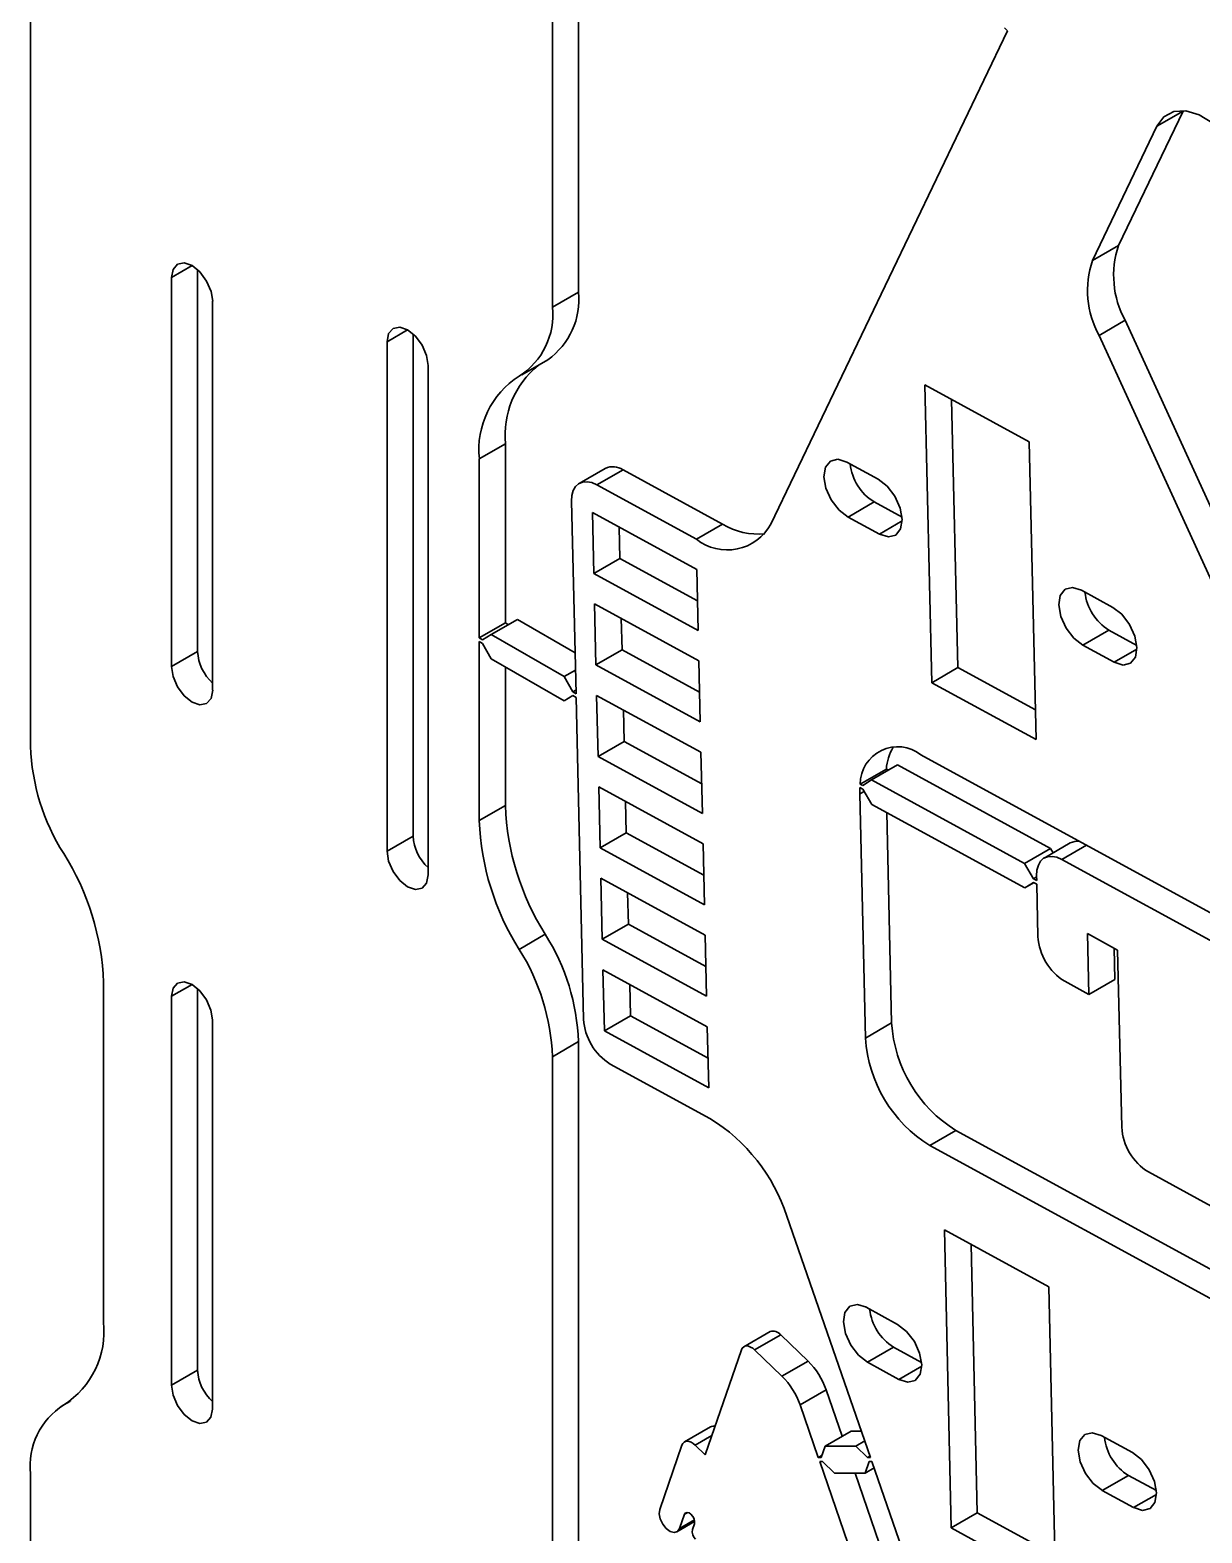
# Model space of a CAD drawing. Header units: millimetres. Extents: x 0 to 415, y 0 to 292.
# Drawn here: x 331.23 to 339.17, y 127.9 to 138.08 of the extents above; entities that cross this region are included whole.
import ezdxf

# ---------------------------------------------------------------- set-up
doc = ezdxf.new("R2010")
doc.units = ezdxf.units.MM

# ---------------------------------------------------------------- blocks, each defined once
blk = doc.blocks.new('SE1')
at = {"color": 7, "linetype": 'Continuous', "lineweight": 35}
for p, q in [((332.191, 133.769), (332.202, 133.702)), ((332.202, 133.702), (332.232, 133.632)), ((332.232, 133.632), (332.277, 133.571)), ((332.459, 133.553), (332.47, 133.608)), ((332.277, 133.571), (332.33, 133.528)), ((332.33, 133.528), (332.384, 133.509)), ((332.384, 133.509), (332.429, 133.518)), ((332.429, 133.518), (332.459, 133.553))]:
    blk.add_line(p, q, dxfattribs=at)
blk = doc.blocks.new('SE')
blk.add_blockref('SE1', (0, 0))
blk = doc.blocks.new('SE3')
at = {"color": 7, "linetype": 'Continuous', "lineweight": 35}
for p, q in [((332.202, 136.46), (332.191, 136.405)), ((332.232, 136.495), (332.202, 136.46)), ((332.277, 136.504), (332.232, 136.495)), ((332.33, 136.485), (332.277, 136.504)), ((332.384, 136.442), (332.33, 136.485)), ((332.429, 136.381), (332.384, 136.442)), ((332.459, 136.311), (332.429, 136.381)), ((332.47, 136.244), (332.459, 136.311))]:
    blk.add_line(p, q, dxfattribs=at)
blk = doc.blocks.new('SE2')
blk.add_blockref('SE3', (0, 0))
blk = doc.blocks.new('SE73')
at = {"color": 7, "linetype": 'Continuous', "lineweight": 35}
for p, q in [((333.651, 132.518), (333.662, 132.45)), ((333.662, 132.45), (333.692, 132.381)), ((333.692, 132.381), (333.737, 132.32)), ((333.737, 132.32), (333.79, 132.277)), ((333.79, 132.277), (333.843, 132.259)), ((333.843, 132.259), (333.889, 132.268)), ((333.889, 132.268), (333.919, 132.302)), ((333.919, 132.302), (333.929, 132.357))]:
    blk.add_line(p, q, dxfattribs=at)
blk = doc.blocks.new('SE72')
blk.add_blockref('SE73', (0, 0))
blk = doc.blocks.new('SE75')
at = {"color": 7, "linetype": 'Continuous', "lineweight": 35}
for p, q in [((333.692, 136.06), (333.662, 136.025)), ((333.737, 136.068), (333.692, 136.06)), ((333.79, 136.05), (333.737, 136.068)), ((333.843, 136.007), (333.79, 136.05)), ((333.662, 136.025), (333.651, 135.97)), ((333.889, 135.946), (333.843, 136.007)), ((333.919, 135.877), (333.889, 135.946)), ((333.929, 135.809), (333.919, 135.877))]:
    blk.add_line(p, q, dxfattribs=at)
blk = doc.blocks.new('SE74')
blk.add_blockref('SE75', (0, 0))
blk = doc.blocks.new('SE77')
at = {"color": 7, "linetype": 'Continuous', "lineweight": 35}
for p, q in [((332.191, 128.9), (332.202, 128.832)), ((332.202, 128.832), (332.232, 128.763)), ((332.232, 128.763), (332.277, 128.702)), ((332.277, 128.702), (332.33, 128.659)), ((332.458, 128.684), (332.469, 128.739)), ((332.33, 128.659), (332.383, 128.641)), ((332.383, 128.641), (332.428, 128.649)), ((332.428, 128.649), (332.458, 128.684))]:
    blk.add_line(p, q, dxfattribs=at)
blk = doc.blocks.new('SE76')
blk.add_blockref('SE77', (0, 0))
blk = doc.blocks.new('SE79')
at = {"color": 7, "linetype": 'Continuous', "lineweight": 35}
for p, q in [((332.202, 131.59), (332.191, 131.535)), ((332.232, 131.625), (332.202, 131.59)), ((332.277, 131.634), (332.232, 131.625)), ((332.33, 131.615), (332.277, 131.634)), ((332.383, 131.572), (332.33, 131.615)), ((332.428, 131.512), (332.383, 131.572)), ((332.458, 131.442), (332.428, 131.512)), ((332.469, 131.375), (332.458, 131.442))]:
    blk.add_line(p, q, dxfattribs=at)
blk = doc.blocks.new('SE78')
blk.add_blockref('SE79', (0, 0))
blk = doc.blocks.new('SE377')
at = {"color": 7, "linetype": 'Continuous', "lineweight": 35}
for p, q in [((338.7, 128.444), (338.761, 128.396)), ((338.761, 128.396), (338.814, 128.328)), ((338.814, 128.328), (338.85, 128.248)), ((338.85, 128.248), (338.863, 128.171)), ((338.853, 128.106), (338.82, 128.064)), ((338.863, 128.171), (338.853, 128.106)), ((338.769, 128.052), (338.709, 128.071)), ((338.82, 128.064), (338.769, 128.052))]:
    blk.add_line(p, q, dxfattribs=at)
blk = doc.blocks.new('SE376')
blk.add_blockref('SE377', (0, 0))
blk = doc.blocks.new('SE379')
at = {"color": 7, "linetype": 'Continuous', "lineweight": 35}
for p, q in [((338.333, 128.46), (338.344, 128.525)), ((338.344, 128.525), (338.377, 128.566)), ((338.377, 128.566), (338.427, 128.578)), ((338.427, 128.578), (338.488, 128.559)), ((338.347, 128.382), (338.333, 128.46)), ((338.383, 128.303), (338.347, 128.382)), ((338.435, 128.235), (338.383, 128.303)), ((338.497, 128.187), (338.435, 128.235))]:
    blk.add_line(p, q, dxfattribs=at)
blk = doc.blocks.new('SE378')
blk.add_blockref('SE379', (0, 0))
blk = doc.blocks.new('SE381')
at = {"color": 7, "linetype": 'Continuous', "lineweight": 35}
for p, q in [((337.11, 129.312), (337.171, 129.265)), ((337.171, 129.265), (337.223, 129.196)), ((337.223, 129.196), (337.259, 129.117)), ((337.259, 129.117), (337.273, 129.039)), ((337.273, 129.039), (337.262, 128.975)), ((337.179, 128.921), (337.118, 128.94)), ((337.229, 128.933), (337.179, 128.921)), ((337.262, 128.975), (337.229, 128.933))]:
    blk.add_line(p, q, dxfattribs=at)
blk = doc.blocks.new('SE380')
blk.add_blockref('SE381', (0, 0))
blk = doc.blocks.new('SE383')
at = {"color": 7, "linetype": 'Continuous', "lineweight": 35}
for p, q in [((336.753, 129.393), (336.786, 129.435)), ((336.786, 129.435), (336.837, 129.447)), ((336.837, 129.447), (336.898, 129.428)), ((336.743, 129.329), (336.753, 129.393)), ((336.757, 129.251), (336.743, 129.329)), ((336.792, 129.172), (336.757, 129.251)), ((336.845, 129.103), (336.792, 129.172)), ((336.906, 129.056), (336.845, 129.103))]:
    blk.add_line(p, q, dxfattribs=at)
blk = doc.blocks.new('SE382')
blk.add_blockref('SE383', (0, 0))
blk = doc.blocks.new('SE385')
at = {"color": 7, "linetype": 'Continuous', "lineweight": 35}
for p, q in [((338.568, 134.17), (338.629, 134.123)), ((338.629, 134.123), (338.681, 134.054)), ((338.681, 134.054), (338.717, 133.975)), ((338.717, 133.975), (338.731, 133.897)), ((338.731, 133.897), (338.721, 133.832)), ((338.637, 133.779), (338.576, 133.798)), ((338.688, 133.791), (338.637, 133.779)), ((338.721, 133.832), (338.688, 133.791))]:
    blk.add_line(p, q, dxfattribs=at)
blk = doc.blocks.new('SE384')
blk.add_blockref('SE385', (0, 0))
blk = doc.blocks.new('SE387')
at = {"color": 7, "linetype": 'Continuous', "lineweight": 35}
for p, q in [((338.245, 134.293), (338.295, 134.305)), ((338.295, 134.305), (338.356, 134.286)), ((338.201, 134.187), (338.211, 134.251)), ((338.211, 134.251), (338.245, 134.293)), ((338.215, 134.109), (338.201, 134.187)), ((338.251, 134.029), (338.215, 134.109)), ((338.303, 133.961), (338.251, 134.029)), ((338.364, 133.914), (338.303, 133.961))]:
    blk.add_line(p, q, dxfattribs=at)
blk = doc.blocks.new('SE386')
blk.add_blockref('SE387', (0, 0))
blk = doc.blocks.new('SE389')
at = {"color": 7, "linetype": 'Continuous', "lineweight": 35}
for p, q in [((336.611, 135.055), (336.621, 135.12)), ((336.621, 135.12), (336.654, 135.161)), ((336.654, 135.161), (336.705, 135.173)), ((336.705, 135.173), (336.765, 135.154)), ((336.624, 134.977), (336.611, 135.055)), ((336.66, 134.898), (336.624, 134.977)), ((336.713, 134.829), (336.66, 134.898)), ((336.774, 134.782), (336.713, 134.829))]:
    blk.add_line(p, q, dxfattribs=at)
blk = doc.blocks.new('SE388')
blk.add_blockref('SE389', (0, 0))
blk = doc.blocks.new('SE391')
at = {"color": 7, "linetype": 'Continuous', "lineweight": 35}
for p, q in [((336.977, 135.038), (337.039, 134.991)), ((337.039, 134.991), (337.091, 134.923)), ((337.091, 134.923), (337.127, 134.843)), ((337.127, 134.843), (337.141, 134.766)), ((337.141, 134.766), (337.13, 134.701)), ((337.047, 134.647), (336.986, 134.666)), ((337.097, 134.659), (337.047, 134.647)), ((337.13, 134.701), (337.097, 134.659))]:
    blk.add_line(p, q, dxfattribs=at)
blk = doc.blocks.new('SE390')
blk.add_blockref('SE391', (0, 0))
blk = doc.blocks.new('SE419')
at = {"color": 7, "linetype": 'Continuous', "lineweight": 35}
for p, q in [((338.866, 137.429), (338.914, 137.494)), ((338.914, 137.494), (338.981, 137.529)), ((338.981, 137.529), (339.063, 137.534)), ((339.063, 137.534), (339.153, 137.507)), ((339.153, 137.507), (339.246, 137.451)), ((339.246, 137.451), (339.335, 137.369)), ((339.335, 137.369), (339.414, 137.267)), ((339.414, 137.267), (339.478, 137.152))]:
    blk.add_line(p, q, dxfattribs=at)
blk = doc.blocks.new('SE418')
blk.add_blockref('SE419', (0, 0))
blk = doc.blocks.new('SE439')
at = {"color": 7, "linetype": 'Continuous', "lineweight": 35}
for p, q in [((338.099, 132.47), (338.078, 132.45)), ((338.126, 132.481), (338.099, 132.47)), ((338.156, 132.483), (338.126, 132.481)), ((338.189, 132.477), (338.156, 132.483)), ((338.223, 132.462), (338.189, 132.477)), ((338.053, 132.39), (338.051, 132.352)), ((338.063, 132.424), (338.053, 132.39)), ((338.078, 132.45), (338.063, 132.424))]:
    blk.add_line(p, q, dxfattribs=at)
blk = doc.blocks.new('SE438')
blk.add_blockref('SE439', (0, 0))
blk = doc.blocks.new('SE471')
at = {"color": 7, "linetype": 'Continuous', "lineweight": 35}
for p, q in [((334.976, 135.019), (334.949, 135.008)), ((335.006, 135.021), (334.976, 135.019)), ((335.039, 135.015), (335.006, 135.021)), ((335.073, 135), (335.039, 135.015)), ((334.903, 134.928), (334.901, 134.89)), ((334.913, 134.961), (334.903, 134.928)), ((334.928, 134.988), (334.913, 134.961)), ((334.949, 135.008), (334.928, 134.988))]:
    blk.add_line(p, q, dxfattribs=at)
blk = doc.blocks.new('SE470')
blk.add_blockref('SE471', (0, 0))
blk = doc.blocks.new('SE525')
at = {"color": 7, "linetype": 'Continuous', "lineweight": 35}
for p, q in [((335.666, 128.026), (335.673, 128.036)), ((335.673, 128.036), (335.683, 128.039)), ((335.683, 128.039), (335.697, 128.036)), ((335.697, 128.036), (335.71, 128.026)), ((335.71, 128.026), (335.722, 128.011)), ((335.722, 128.011), (335.731, 127.994)), ((335.731, 127.994), (335.734, 127.976)), ((335.734, 127.976), (335.733, 127.961))]:
    blk.add_line(p, q, dxfattribs=at)
blk = doc.blocks.new('SE524')
blk.add_blockref('SE525', (0, 0))
blk = doc.blocks.new('SE527')
at = {"color": 7, "linetype": 'Continuous', "lineweight": 35}
for p, q in [((335.498, 128.058), (335.495, 128.029)), ((335.495, 128.029), (335.502, 127.994)), ((335.502, 127.994), (335.519, 127.959)), ((335.519, 127.959), (335.543, 127.929)), ((335.543, 127.929), (335.57, 127.909)), ((335.57, 127.909), (335.597, 127.902)), ((335.597, 127.902), (335.618, 127.909)), ((335.618, 127.909), (335.632, 127.929))]:
    blk.add_line(p, q, dxfattribs=at)
blk = doc.blocks.new('SE526')
blk.add_blockref('SE527', (0, 0))
blk = doc.blocks.new('SE529')
at = {"color": 7, "linetype": 'Continuous', "lineweight": 35}
for p, q in [((335.655, 128.505), (335.649, 128.494)), ((335.663, 128.514), (335.655, 128.505)), ((335.673, 128.519), (335.663, 128.514)), ((335.685, 128.521), (335.673, 128.519)), ((335.697, 128.519), (335.685, 128.521)), ((335.711, 128.514), (335.697, 128.519)), ((335.725, 128.505), (335.711, 128.514)), ((335.738, 128.494), (335.725, 128.505))]:
    blk.add_line(p, q, dxfattribs=at)
blk = doc.blocks.new('SE528')
blk.add_blockref('SE529', (0, 0))
blk = doc.blocks.new('SE531')
at = {"color": 7, "linetype": 'Continuous', "lineweight": 35}
for p, q in [((336.057, 129.151), (336.052, 129.139)), ((336.065, 129.159), (336.057, 129.151)), ((336.075, 129.164), (336.065, 129.159)), ((336.087, 129.166), (336.075, 129.164)), ((336.1, 129.164), (336.087, 129.166)), ((336.114, 129.159), (336.1, 129.164)), ((336.128, 129.151), (336.114, 129.159)), ((336.141, 129.139), (336.128, 129.151))]:
    blk.add_line(p, q, dxfattribs=at)
blk = doc.blocks.new('SE530')
blk.add_blockref('SE531', (0, 0))

msp = doc.modelspace()

# ---------------------------------------------------------------- linework, layer by layer
at = {"color": 7, "linetype": 'Continuous', "lineweight": 35}
for p, q in [((334.948, 141.1118), (334.948, 136.3059)), ((334.7712, 141.0098), (334.7712, 136.2038)), ((331.2356, 138.1831), (331.2356, 133.2287)), ((337.8539, 138.0752), (336.251, 134.7338)), ((337.8344, 138.0961), (337.8539, 138.0752)), ((339.043, 137.5314), (338.6063, 136.6213)), ((339.043, 137.5314), (338.8662, 137.4294)), ((338.8662, 137.4294), (338.4296, 136.5192)), ((338.4296, 136.5192), (338.6063, 136.6213)), ((332.3303, 136.485), (332.191, 136.4046)), ((332.3678, 136.4574), (332.3678, 133.8712)), ((332.191, 136.4046), (332.191, 133.7692)), ((332.4696, 133.6084), (332.4696, 136.2437)), ((334.948, 136.3059), (334.7712, 136.2038)), ((333.7903, 136.05), (333.6514, 135.9698)), ((338.651, 136.1147), (338.4742, 136.0127)), ((338.651, 136.1147), (339.9861, 133.1975)), ((333.6514, 135.9698), (333.6514, 132.5178)), ((333.8282, 136.022), (333.8282, 132.6199)), ((338.4742, 136.0127), (339.8093, 133.0955)), ((334.564, 135.746), (334.7408, 135.848)), ((333.9292, 132.3575), (333.9292, 135.8094)), ((338.001, 135.2923), (337.2941, 135.6783)), ((337.2941, 135.6783), (337.3407, 133.6597)), ((337.4755, 135.5792), (337.5175, 133.7618)), ((334.453, 135.2775), (334.2762, 135.1754)), ((334.453, 134.0649), (334.453, 135.2775)), ((338.0476, 133.2737), (338.001, 135.2923)), ((334.2762, 133.9629), (334.2762, 135.1754)), ((335.1295, 135.1116), (334.9527, 135.0095)), ((336.9774, 135.0385), (336.7653, 135.1543)), ((335.0729, 134.9998), (335.2497, 135.1019)), ((335.9241, 134.7336), (335.2497, 135.1019)), ((335.7474, 134.6315), (335.0729, 134.9998)), ((334.901, 134.8895), (334.9311, 133.5848)), ((335.7492, 134.4272), (335.0423, 134.8132)), ((335.0423, 134.8132), (335.0519, 134.3995)), ((336.7739, 134.782), (336.9507, 134.8841)), ((337.1398, 134.7808), (336.9507, 134.8841)), ((335.2237, 134.7141), (335.2286, 134.5016)), ((335.7474, 134.6315), (335.9241, 134.7336)), ((336.986, 134.6662), (336.7739, 134.782)), ((336.986, 134.6662), (337.1407, 134.7555)), ((335.0519, 134.3995), (335.2286, 134.5016)), ((335.2286, 134.5016), (335.7541, 134.2146)), ((335.0519, 134.3995), (335.7587, 134.0135)), ((335.7587, 134.0135), (335.7492, 134.4272)), ((338.3557, 134.2858), (338.5678, 134.17)), ((335.7635, 133.8075), (335.0566, 134.1935)), ((335.0566, 134.1935), (335.0662, 133.7799)), ((335.238, 134.0945), (335.2429, 133.8819)), ((334.453, 134.0649), (334.2762, 133.9629)), ((334.5343, 134.0874), (334.3575, 133.9853)), ((334.453, 134.0649), (334.4742, 134.0527)), ((334.5343, 134.0874), (334.9247, 133.862)), ((338.3643, 133.9135), (338.5411, 134.0156)), ((338.5411, 134.0156), (338.7303, 133.9123)), ((334.2762, 133.9629), (334.2974, 133.9506)), ((334.2762, 133.9384), (334.2974, 133.9261)), ((334.2762, 132.7258), (334.2762, 133.9384)), ((334.3575, 133.9853), (334.2974, 133.9506)), ((334.2974, 133.9261), (334.3575, 133.822)), ((334.8501, 133.701), (334.3575, 133.9853)), ((338.3643, 133.9135), (338.5764, 133.7977)), ((332.3678, 133.8712), (332.191, 133.7692)), ((334.8501, 133.5377), (334.3575, 133.822)), ((335.0662, 133.7799), (335.2429, 133.8819)), ((335.2429, 133.8819), (335.7684, 133.595)), ((335.773, 133.3939), (335.7635, 133.8075)), ((338.5764, 133.7977), (338.7311, 133.8871)), ((334.453, 132.8279), (334.453, 133.7669)), ((334.8501, 133.701), (334.9274, 133.7456)), ((334.9102, 133.5969), (334.8501, 133.701)), ((335.0662, 133.7799), (335.773, 133.3939)), ((337.3407, 133.6597), (337.5175, 133.7618)), ((337.5175, 133.7618), (338.0429, 133.4749)), ((334.9102, 133.5969), (334.9305, 133.6087)), ((334.9102, 133.5969), (334.9311, 133.5848)), ((337.3407, 133.6597), (338.0476, 133.2737)), ((334.8501, 133.5377), (334.9102, 133.5724)), ((334.9102, 133.5724), (334.8501, 133.5377)), ((334.9102, 133.5724), (334.9317, 133.56)), ((334.9317, 133.56), (334.982, 131.3794)), ((335.7778, 133.1879), (335.0709, 133.5739)), ((335.0709, 133.5739), (335.0805, 133.1603)), ((335.2523, 133.4748), (335.2573, 133.2623)), ((335.0805, 133.1603), (335.2573, 133.2623)), ((335.2573, 133.2623), (335.7827, 132.9754)), ((335.7873, 132.7743), (335.7778, 133.1879)), ((335.0805, 133.1603), (335.7873, 132.7743)), ((336.8567, 132.9728), (337.0335, 133.0748)), ((337.1092, 133.103), (336.9324, 133.0009)), ((337.0474, 133.0673), (337.0335, 133.0748)), ((338.1455, 132.537), (337.1092, 133.103)), ((346.4544, 128.1544), (337.2669, 133.1715)), ((336.8739, 132.9634), (336.8567, 132.9728)), ((336.9324, 133.0009), (336.8739, 132.9634)), ((336.9324, 133.0009), (337.9688, 132.435)), ((335.7921, 132.5683), (335.0852, 132.9543)), ((335.0852, 132.9543), (335.0948, 132.5406)), ((336.8835, 132.9236), (336.8543, 132.9068)), ((336.8543, 132.9068), (336.8925, 131.2522)), ((336.8745, 132.9386), (336.8549, 132.9493)), ((336.8745, 132.9386), (336.9362, 132.8355)), ((334.453, 132.8279), (334.2762, 132.7258)), ((335.2667, 132.8552), (335.2716, 132.6427)), ((336.9362, 132.8355), (337.9726, 132.2695)), ((337.0363, 132.7808), (337.0693, 131.3543)), ((333.8282, 132.6199), (333.6514, 132.5178)), ((335.0948, 132.5406), (335.2716, 132.6427)), ((335.2716, 132.6427), (335.797, 132.3558)), ((335.8016, 132.1547), (335.7921, 132.5683)), ((338.2795, 132.5739), (338.1027, 132.4718)), ((335.0948, 132.5406), (335.8016, 132.1547)), ((337.9688, 132.435), (338.1455, 132.537)), ((338.1455, 132.537), (338.1635, 132.5069)), ((338.2229, 132.4621), (338.3897, 132.5584)), ((338.0305, 132.3318), (337.9688, 132.435)), ((340.547, 131.193), (338.2229, 132.4621)), ((335.8064, 131.9487), (335.0995, 132.3347)), ((335.0995, 132.3347), (335.1091, 131.921)), ((337.9726, 132.2695), (338.031, 132.307)), ((338.0344, 132.3052), (337.9726, 132.2695)), ((338.0511, 132.3438), (338.0305, 132.3318)), ((338.0517, 132.3203), (338.0305, 132.3318)), ((338.0523, 132.2954), (338.031, 132.307)), ((338.051, 132.3518), (338.0517, 132.3203)), ((338.0523, 132.2954), (338.0605, 131.9398)), ((335.281, 132.2356), (335.2859, 132.0231)), ((334.723, 131.9552), (334.5462, 131.8532)), ((335.1091, 131.921), (335.2859, 132.0231)), ((335.2859, 132.0231), (335.8113, 131.7361)), ((338.395, 131.9597), (338.6, 131.8478)), ((338.4045, 131.5477), (338.395, 131.9597)), ((335.1091, 131.921), (335.8159, 131.535)), ((335.8159, 131.535), (335.8064, 131.9487)), ((338.5813, 131.6498), (338.5764, 131.8606)), ((338.6, 131.8478), (338.6277, 130.6482)), ((335.8207, 131.329), (335.1139, 131.715)), ((335.1139, 131.715), (335.1234, 131.3014)), ((338.4045, 131.5477), (338.5813, 131.6498)), ((331.7306, 129.3277), (331.7306, 131.6289)), ((332.33, 131.6153), (332.191, 131.5351)), ((332.3678, 131.5874), (332.3678, 129.0018)), ((335.2953, 131.616), (335.3002, 131.4034)), ((338.242, 131.6365), (338.4045, 131.5477)), ((332.191, 131.5351), (332.191, 128.8998)), ((332.4689, 128.7394), (332.4689, 131.3747)), ((335.1234, 131.3014), (335.3002, 131.4034)), ((335.3002, 131.4034), (335.8256, 131.1165)), ((336.8925, 131.2522), (337.0693, 131.3543)), ((335.1234, 131.3014), (335.8303, 130.9154)), ((335.8303, 130.9154), (335.8207, 131.329)), ((334.948, 131.228), (334.7712, 131.126)), ((334.948, 131.228), (334.948, 126.884)), ((334.7712, 131.126), (334.7712, 126.7819)), ((335.1635, 131.0761), (335.838, 130.7078)), ((337.5049, 130.6263), (337.3281, 130.5243)), ((337.5049, 130.6263), (346.6923, 125.6092)), ((337.3281, 130.5243), (346.5155, 125.5072)), ((338.8092, 130.3449), (340.589, 129.373)), ((336.3593, 130.0458), (336.9257, 128.4098)), ((338.1332, 129.5659), (337.4263, 129.9519)), ((337.4263, 129.9519), (337.473, 127.9334)), ((337.6078, 129.8528), (337.6497, 128.0354)), ((338.1798, 127.5474), (338.1332, 129.5659)), ((337.1096, 129.3121), (336.8975, 129.4279)), ((336.2456, 129.2633), (336.0688, 129.1613)), ((336.318, 129.2412), (336.1412, 129.1392)), ((336.318, 129.2412), (336.5029, 129.0632)), ((336.0518, 129.1392), (335.8056, 128.4293)), ((336.1412, 129.1392), (336.3262, 128.9612)), ((336.9061, 129.0557), (337.0829, 129.1577)), ((337.2721, 129.0544), (337.0829, 129.1577)), ((332.3678, 129.0018), (332.191, 128.8998)), ((336.3262, 128.9612), (336.5029, 129.0632)), ((337.1182, 128.9399), (336.9061, 129.0557)), ((337.1182, 128.9399), (337.2729, 129.0292)), ((336.6256, 128.8695), (336.4488, 128.7675)), ((336.7346, 128.5545), (336.6256, 128.8695)), ((331.5099, 128.7959), (331.4428, 128.7571)), ((331.5027, 128.791), (331.4606, 128.7667)), ((336.5726, 128.4099), (336.4488, 128.7675)), ((335.8429, 128.618), (335.6661, 128.516)), ((335.649, 128.4939), (335.498, 128.0583)), ((335.8504, 128.5585), (335.7385, 128.4939)), ((335.7385, 128.4939), (335.8056, 128.4293)), ((336.7952, 128.5895), (336.6185, 128.4874)), ((336.8635, 128.5895), (336.7952, 128.5895)), ((336.8261, 128.4874), (336.8867, 128.5224)), ((338.488, 128.5594), (338.7, 128.4436)), ((336.5963, 128.4236), (336.5726, 128.4099)), ((336.5726, 128.4099), (336.5916, 128.4099)), ((336.6185, 128.4874), (336.5916, 128.4099)), ((336.6185, 128.4874), (336.8261, 128.4874)), ((336.9067, 128.4098), (336.8261, 128.4874)), ((336.9225, 128.4189), (336.9067, 128.4098)), ((336.9067, 128.4098), (336.9257, 128.4098)), ((331.2356, 128.2993), (331.2356, 124.3597)), ((337.8355, 124.7619), (336.5821, 128.3825)), ((336.5821, 128.3825), (336.601, 128.3825)), ((336.601, 128.3825), (336.6817, 128.3049)), ((336.6817, 128.3049), (336.8893, 128.3048)), ((337.9975, 124.9066), (336.8211, 128.3048)), ((336.8893, 128.3048), (336.9162, 128.3824)), ((336.9499, 128.3398), (336.8893, 128.3048)), ((336.9162, 128.3824), (336.9352, 128.3824)), ((336.9352, 128.3824), (338.1886, 124.7618)), ((338.4965, 128.1872), (338.6733, 128.2892)), ((338.6733, 128.2892), (338.8625, 128.1859)), ((338.4965, 128.1872), (338.7086, 128.0714)), ((338.7086, 128.0714), (338.8633, 128.1607)), ((335.6321, 127.9292), (335.6657, 128.026)), ((335.6321, 127.9292), (335.7328, 127.9873)), ((335.688, 128.0389), (335.6657, 128.026)), ((337.473, 127.9334), (337.6497, 128.0354)), ((337.6497, 128.0354), (338.1752, 127.7485)), ((335.615, 127.9071), (335.7345, 127.9761)), ((335.7328, 127.9614), (335.7193, 127.9227)), ((337.473, 127.9334), (338.1798, 127.5474))]:
    msp.add_line(p, q, dxfattribs=at)
for centre, radius, start, end in [((339.2056, 136.4188), 0.6325, 161.33148, 208.73813), ((339.0288, 136.3168), 0.6325, 161.33148, 208.73813), ((334.4512, 136.2548), 0.4993, 305.44529, 5.86689), ((334.2822, 136.1513), 0.4918, 302.46584, 6.12866), ((334.863, 135.2385), 0.5901, 122.46584, 186.12866), ((335.0625, 135.3362), 0.6123, 129.4077, 185.50217), ((335.181, 135.0006), 0.1224, 55.86844, 114.9103), ((337.1344, 135.18), 0.3483, 186.29483, 238.1635), ((335.9561, 134.8947), 0.336, 231.57659, 331.37565), ((336.1639, 135.1272), 0.4609, 238.64934, 275.80648), ((338.7248, 134.3115), 0.3483, 186.29483, 238.1635), ((332.6772, 133.8876), 0.3099, 183.01994, 227.93172), ((332.693, 133.2812), 1.4583, 182.06278, 212.32031), ((337.1102, 132.9723), 0.2535, 51.81877, 179.88301), ((337.3634, 133.0522), 0.3306, 148.94552, 176.07709), ((337.4056, 132.92), 0.5515, 176.95272, 181.37083), ((336.2018, 132.8909), 1.75, 182.06278, 212.32031), ((336.0251, 132.7888), 1.75, 182.06278, 212.32031), ((334.1368, 132.6362), 0.3091, 183.02317, 227.80604), ((338.3262, 132.4871), 0.0985, 80.63237, 118.31587), ((329.9818, 131.5659), 1.75, 2.06278, 32.32031), ((333.4906, 131.1755), 1.4583, 2.06278, 32.32031), ((333.3138, 131.0735), 1.4583, 2.06278, 32.32031), ((338.4437, 131.9632), 0.3839, 183.4856, 238.30227), ((335.3652, 131.4028), 0.3839, 183.4856, 238.30227), ((337.989, 131.4103), 0.9214, 183.4856, 238.30227), ((337.8122, 131.3082), 0.9214, 183.4856, 238.30227), ((335.1934, 129.6639), 1.2269, 18.13658, 58.30508), ((339.0109, 130.6716), 0.3839, 183.4856, 238.30227), ((337.2666, 129.4536), 0.3483, 186.29483, 238.1635), ((331.1438, 129.2647), 0.5901, 302.46584, 6.12866), ((336.2667, 129.2027), 0.0641, 36.90212, 109.18327), ((332.6764, 129.0181), 0.3091, 183.02317, 227.80604), ((336.1515, 128.7051), 0.5017, 19.13513, 45.54456), ((335.9748, 128.603), 0.5017, 19.13513, 45.54456), ((331.7246, 128.3518), 0.4918, 122.46584, 186.12866), ((335.8618, 128.5829), 0.0399, 74.97181, 118.35156), ((338.8571, 128.5851), 0.3483, 186.29483, 238.1635), ((335.7878, 127.9102), 0.0696, 169.69203, 228.49932)]:
    msp.add_arc(centre, radius, start, end, dxfattribs=at)

# ---------------------------------------------------------------- block references
for name in ['SE418', 'SE2', 'SE74', 'SE388', 'SE470', 'SE390', 'SE386', 'SE384', 'SE', 'SE72', 'SE438', 'SE78', 'SE382', 'SE380', 'SE530', 'SE76', 'SE528', 'SE378', 'SE376', 'SE526', 'SE524']:
    msp.add_blockref(name, (0, 0))

doc.saveas('drawing.dxf')
